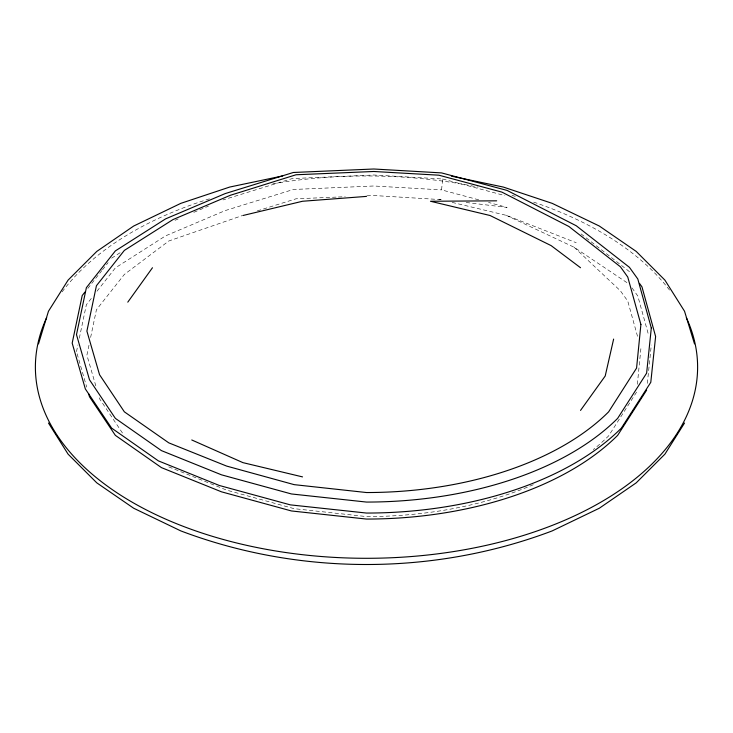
<?xml version="1.0" encoding="UTF-8"?>
<svg xmlns="http://www.w3.org/2000/svg" width="733" height="733" viewBox="0 0 733 733"><rect width="100%" height="100%" fill="white"/><g stroke="black" fill="none" stroke-linecap="round" stroke-linejoin="round"><path stroke-width="0.55" stroke-dasharray="3.67 2.75" d="M637.353 384.294L640.899 348.532M478.695 199.825L441.559 189.893L442.677 178.999L373.784 175.004L292.229 178.577L223.015 199.935M647.331 383.386L651.307 345.014M76.489 351.629L77.9 344.922M79.311 338.215L86.375 304.681L92.734 296.608M88.986 345.179L86.897 355.148L96.38 387.83M90.617 337.437L96.426 309.757L124.353 274.435L168.792 241.001L242.211 215.612M636.574 392.118L608.647 435.86A279.603 161.425 0 0 1 593.254 449.586M87.813 288.426L101.814 270.624M102.51 269.735L108.108 262.616M96.976 291.23L115.347 267.911L165.594 235.861L225.168 210.591L293.347 189.481L373.784 185.99L441.559 189.893M111.608 258.163L121.22 252.024M175.05 220.294L178.183 218.965M193.824 212.332L208.419 206.129M257.283 210.902L296.031 198.799L337.198 197.067M338.344 197.012L345.197 196.728M366.921 195.812L373.784 195.519L443.419 199.761M466.161 202.5L507.089 207.421L488.526 202.455M438.865 199.22L441.074 199.743M452.133 202.39L506.301 215.346L576.23 242.733M442.677 178.999L504.881 195.601M168.792 466.884L226.699 490.139L294.135 508.665L366.5 516.573A279.603 161.425 0 0 0 535.667 483.679M506.301 215.346L574.067 247.213L627.549 283.048M581.067 233.882L631.36 273.162M574.067 247.213L620.411 290.827L627.76 301.071L637.847 337.501M632.002 287.904L637.811 296.004L648.604 335.21M122.448 433.001L99.541 398.725L98.598 395.463M77.112 353.773L86.705 387.088M62.131 291.862A331.114 191.166 0 0 1 210.096 198.634M272.878 183.763A331.114 191.166 0 0 1 478.081 187.144M511.964 195.399A331.114 191.166 0 0 1 515.262 196.343M533.651 202.116A331.114 191.166 0 0 1 670.869 291.862"/><path stroke-width="1.1" d="M613.631 339.077L605.211 376.002L580.527 410.416M38.492 343.887L48.46 311.25L68.087 280.116L96.783 251.419L133.672 226.039L180.822 203.353L229.686 187.062L282.718 175.92M684.54 423.005L664.913 454.148L636.217 482.845L599.328 508.226L552.178 530.912C433.89 575.698 299.11 575.698 180.822 530.912L133.672 508.226L96.783 482.845L68.087 454.148L48.46 423.005M646.625 390.158L617.653 435.347A290.011 167.436 0 0 1 366.5 519.065L291.441 510.956L221.494 491.825L161.434 467.617L115.347 435.347L89.49 396.764L88.565 393.539M127.789 302.152L152.473 267.737M85.01 291.981L82.206 295.546L72.182 343.126L85.33 388.911L111.608 428.09L158.383 460.883L219.341 485.484L290.323 504.863L366.5 513.054A294.318 169.928 0 0 0 621.392 428.09L650.794 382.305L655.614 336.52L641.971 286.86L639.451 283.35M242.935 215.511L302.537 201.254L366.5 196.398M496.681 200.833L430.463 201.254L490.065 215.511L551.106 245.601L580.527 267.737M451.391 176.149L503.314 187.062L552.178 203.353L599.328 226.039L636.217 251.419L664.913 280.116L684.54 311.25L694.508 343.887M302.537 476.899L242.935 462.642L191.753 439.965M686.326 317.655A331.114 191.166 0 0 1 366.5 558.299A331.114 191.166 0 0 1 46.674 317.655M640.899 324.508L636.574 368.085L608.647 411.827A279.603 161.425 0 0 1 366.5 492.539L294.135 484.641L226.699 466.106L168.792 442.86L124.353 411.827L99.541 374.7L86.897 331.114L96.426 285.733L124.353 250.402L172.951 219.598L230.373 195.28L296.031 174.766L373.784 171.485L438.865 175.187L501.885 192.11L568.863 226.47L620.411 266.794L627.76 277.047L640.899 324.508M651.307 328.027L646.625 373.161L617.653 418.351A290.011 167.436 0 0 1 366.5 502.068L291.441 493.96L221.494 474.828L161.434 450.621L115.347 418.351L89.49 379.767L76.489 334.633L86.375 287.693L115.347 250.915L165.594 218.874L225.168 193.594L293.347 172.484L373.784 169.002L441.559 172.906L507.089 190.424L576.23 225.746L629.418 267.316L637.811 279.007L651.307 328.027"/></g></svg>
